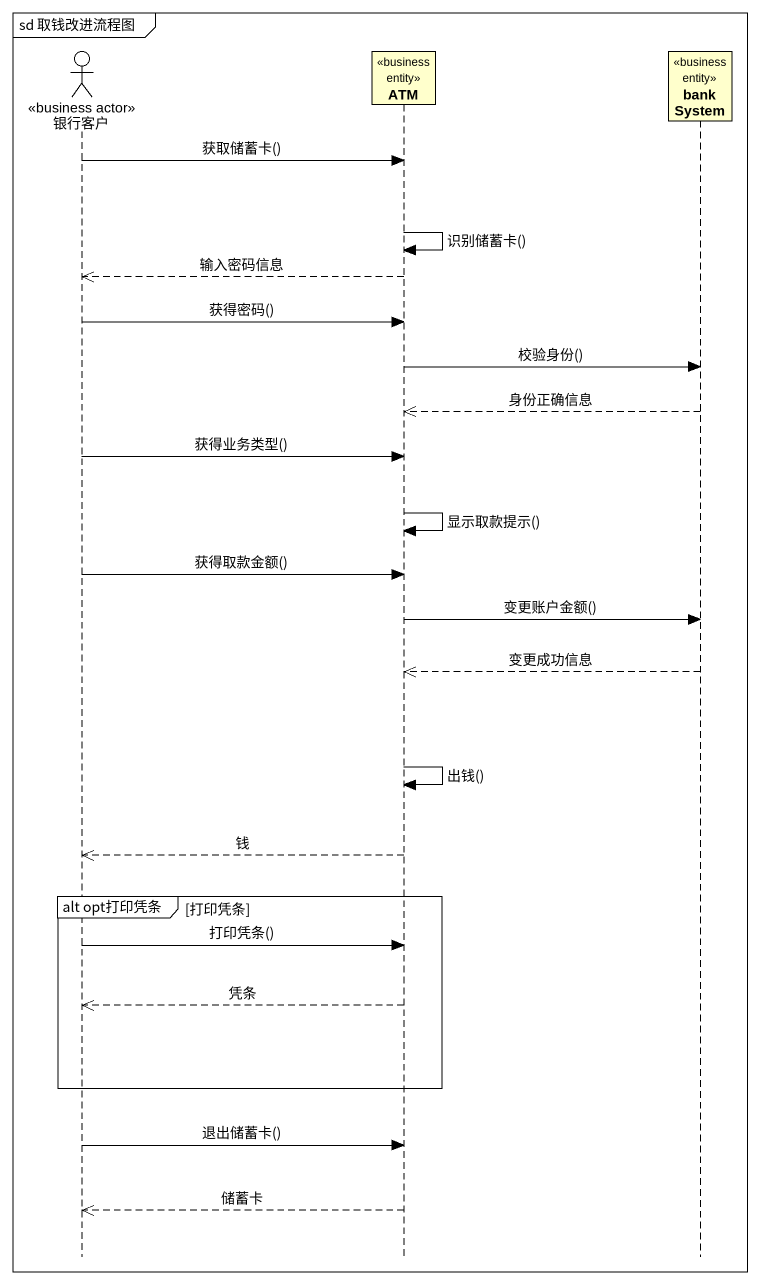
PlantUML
@startuml
mainframe sd 取钱改进流程图
hide footbox
actor 银行客户 <<business actor>>
participant ATM <<business entity>>
participant bankSystem <<business entity>>

银行客户 -> ATM : 获取储蓄卡()
ATM -> ATM : 识别储蓄卡()
ATM -->> 银行客户 : 输入密码信息
银行客户 -> ATM : 获得密码()
ATM -> bankSystem : 校验身份()
bankSystem -->> ATM : 身份正确信息
银行客户 -> ATM : 获得业务类型()
ATM -> ATM : 显示取款提示()
银行客户 -> ATM : 获得取款金额()
ATM -> bankSystem : 变更账户金额()
bankSystem -->> ATM : 变更成功信息
ATM -> ATM : 出钱()
ATM -->> 银行客户 : 钱
group alt opt打印凭条 [打印凭条]
  银行客户 -> ATM : 打印凭条()
  ATM -->> 银行客户 : 凭条
end
银行客户 -> ATM : 退出储蓄卡()
ATM -->> 银行客户 : 储蓄卡
@enduml
